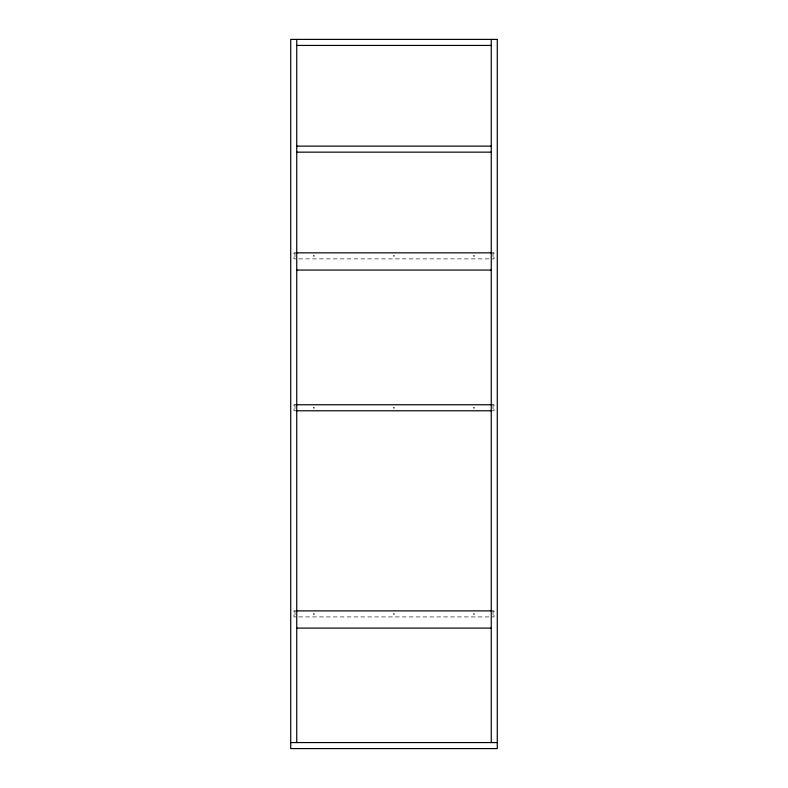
<?xml version="1.0" encoding="UTF-8"?>
<svg xmlns="http://www.w3.org/2000/svg" width="788" height="788" viewBox="0 0 788 788"><rect width="100%" height="100%" fill="white"/><g stroke="black" fill="none" stroke-linecap="round" stroke-linejoin="round"><path stroke-width="0.59" stroke-dasharray="3.94 2.96" d="M296.741 252.849L293.993 252.849L293.993 258.878L296.741 258.878M491.259 252.849L494.007 252.849L494.007 258.878L297.972 258.878M296.741 404.756L293.993 404.756L293.993 410.784L296.741 410.784M491.259 404.756L494.007 404.756L494.007 410.784L491.259 410.784M296.741 610.887L293.993 610.887L293.993 616.915L296.741 616.915M491.259 610.887L494.007 610.887L494.007 616.915L297.972 616.915M493.012 252.849L493.012 258.878M493.012 404.756L493.012 410.784M493.012 610.887L493.012 616.915M294.988 252.849L294.988 258.878M294.988 404.756L294.988 410.784M294.988 610.887L294.988 616.915M313.457 255.814C314.087 257.784 314.993 254.425 313.457 255.814M313.457 407.721C314.087 409.691 314.993 406.332 313.457 407.721M313.457 613.852C314.087 615.832 314.993 612.463 313.457 613.852M393.498 255.814C394.138 257.784 395.034 254.425 393.498 255.814M393.498 407.721C394.138 409.691 395.034 406.332 393.498 407.721M393.498 613.852C394.138 615.832 395.034 612.463 393.498 613.852M473.549 255.814C474.179 257.784 475.075 254.425 473.549 255.814M473.549 407.721C474.179 409.691 475.075 406.332 473.549 407.721M473.549 613.852C474.179 615.832 475.075 612.463 473.549 613.852"/><path stroke-width="1.18" d="M296.741 45.428L491.259 45.428M296.741 146.125L491.259 146.125M296.741 152.153L491.259 152.153M296.741 252.849L491.259 252.849M296.741 270.057L491.259 270.057M296.741 404.756L491.259 404.756M296.741 410.784L491.259 410.784M296.741 610.887L491.259 610.887M296.741 628.105L491.259 628.105M290.723 742.572L497.277 742.572M491.259 39.4L491.259 742.572M296.741 39.4L296.741 742.572M497.277 39.4L290.723 39.4L290.723 748.6L497.277 748.6L497.277 39.4"/></g></svg>
